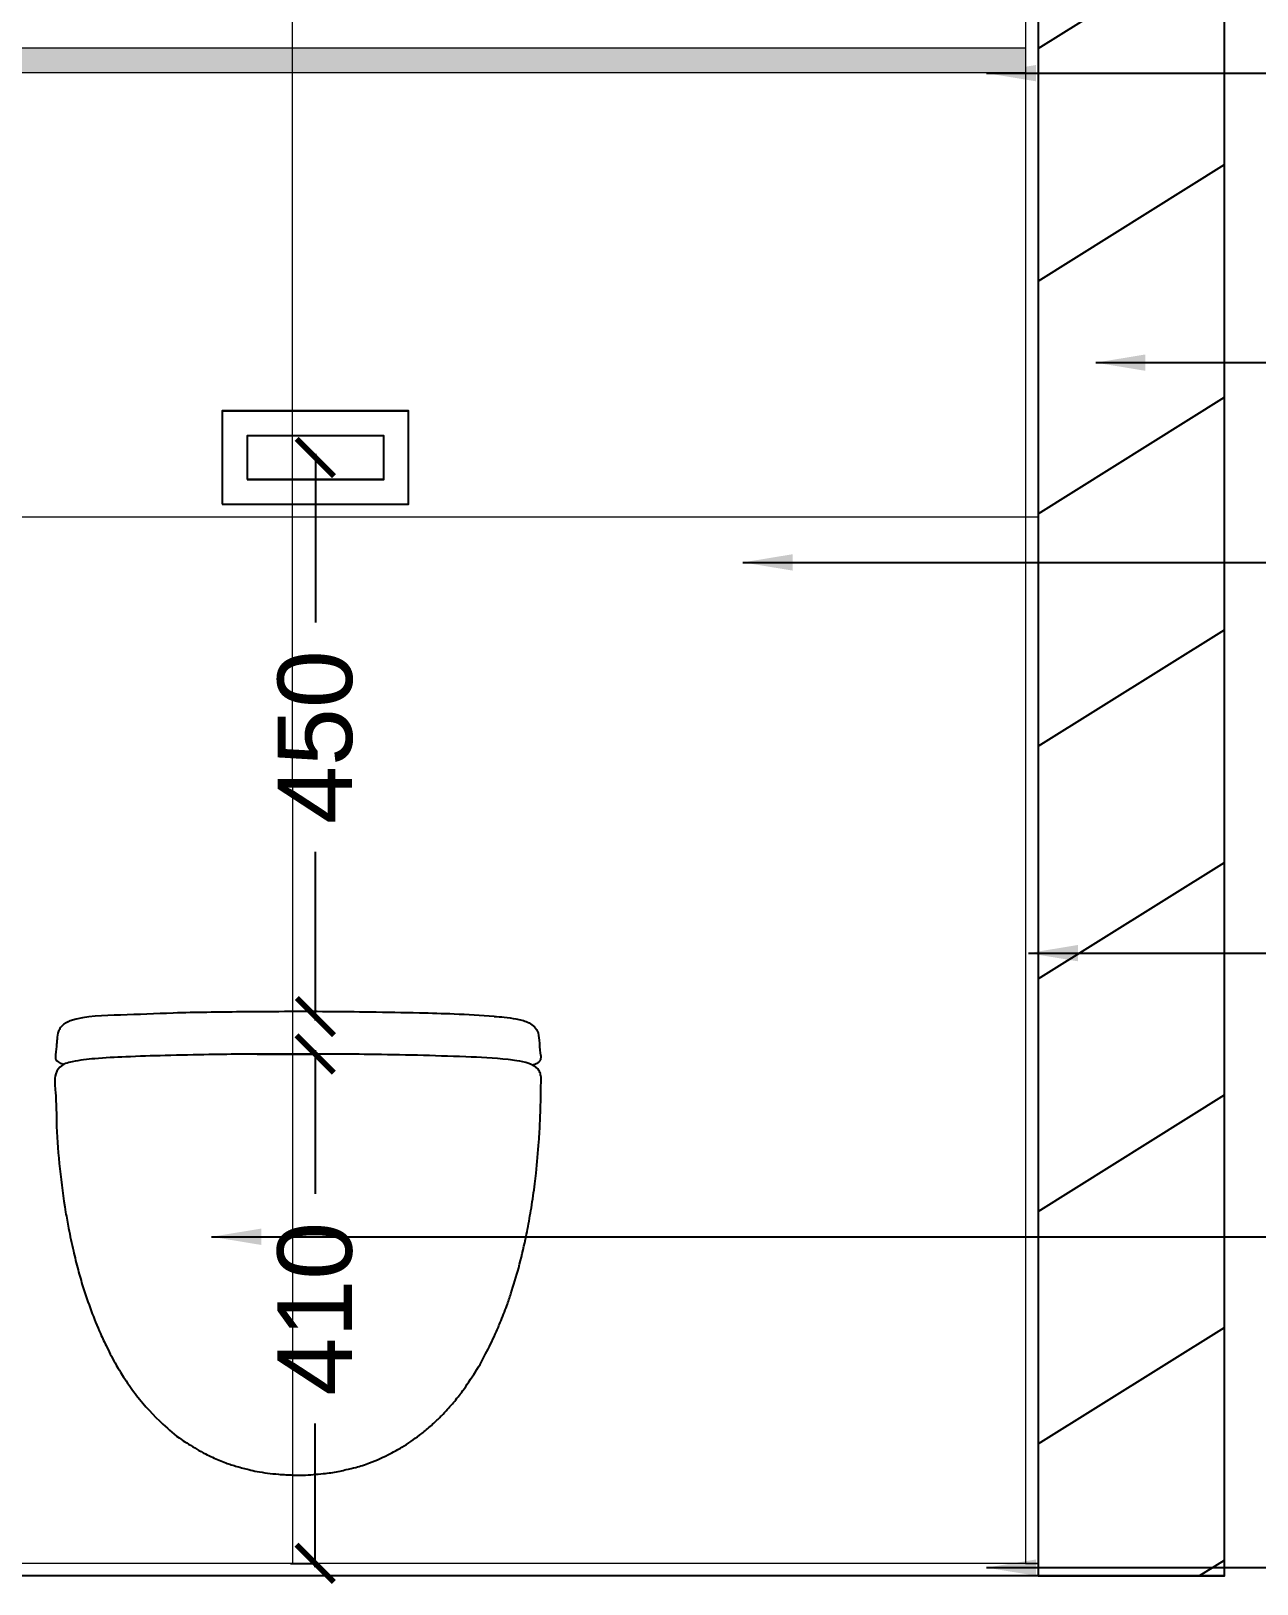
# Model space of a CAD drawing. Header units: millimetres. Extents: x 1464389 to 1998638, y -29162 to 256806.
# Drawn here: x 1953033 to 1954020, y 188017 to 189267 of the extents above; entities that cross this region are included whole.
import ezdxf

# ---------------------------------------------------------------- set-up
doc = ezdxf.new("R2010")
doc.units = ezdxf.units.MM
doc.header["$LTSCALE"] = 15
doc.header["$PDMODE"] = 35
doc.layers.get('0').update_dxf_attribs({"lineweight": 5})
for name, color, linetype in [('A_ele-4', 40, 'Continuous'), ('Layer 1', 7, 'Continuous'), ('NEW WALL', 5, 'Continuous')]:
    doc.layers.add(name, color=color, linetype=linetype)
for name, color, linetype, lineweight in [('dimension', 1, 'Continuous', 25), ('floor tiling line', 6, 'Continuous', 5), ('WALL TILE', 4, 'Continuous', 5)]:
    doc.layers.add(name, color=color, linetype=linetype, lineweight=lineweight)
doc.layers.add('Furnitures', color=7, linetype='Continuous', lineweight=25, true_color=0x753b00)
doc.styles.add('ARIAL', font='arial.ttf')
doc.dimstyles.new('SC-25', dxfattribs={"dimtxt": 60, "dimasz": 30, "dimexe": 0, "dimexo": 0, "dimgap": 25, "dimtad": 0, "dimdec": 0, "dimzin": 0, "dimdsep": 46, "dimtxsty": 'ARIAL', "dimblk": 'ARCHTICK', "dimcen": 0.09, "dimdle": 3, "dimclrd": 251, "dimclre": 251, "dimclrt": 1, "dimadec": 0, "dimazin": 0, "dimtfac": 1, "dimtdec": 0, "dimtofl": 0, "dimtmove": 0, "dimatfit": 2, "dimfxl": 100, "dimtolj": 1, "dimtzin": 0, "dimarcsym": 0})

# ---------------------------------------------------------------- blocks, each defined once
blk = doc.blocks.new('jnd')
at = {"layer": 'Furnitures'}
for points in [[(36344.98, -30287.67), (36341.87, -30287.5), (36339.18, -30287.42), (36335.33, -30287.35), (36332.07, -30287.31), (36325.28, -30287.33), (36320.02, -30287.42), (36315.93, -30287.57), (36312.02, -30288.03), (36311.86, -30288.09), (36311.26, -30288.55), (36311.1, -30288.83), (36310.99, -30289.44), (36310.94, -30290.01), (36310.87, -30290.87), (36310.88, -30290.97), (36311.16, -30291.26), (36311.5, -30291.41)], [(36344.98, -30287.67), (36345.77, -30287.74), (36346.68, -30287.87), (36347.59, -30288.13), (36348.03, -30288.4), (36348.33, -30288.79), (36348.49, -30289.53), (36348.57, -30290.53), (36348.6, -30290.98), (36348.55, -30291.11), (36348.37, -30291.29), (36348.11, -30291.43), (36348, -30291.47)], [(36348.63, -30292.4), (36348.55, -30292.04), (36348.37, -30291.76), (36347.68, -30291.34), (36346.74, -30291.13), (36346.08, -30291.04), (36342.77, -30290.82), (36335.28, -30290.63), (36328.96, -30290.6)]]:
    blk.add_spline(points, degree=3, dxfattribs=at)
blk.add_open_spline([(36328.96, -30290.6), (36328.96, -30290.6), (36325.19, -30290.61), (36322.61, -30290.65), (36319.47, -30290.71), (36316.56, -30290.81), (36314.12, -30290.92), (36312.43, -30291.12), (36311.17, -30291.45), (36310.73, -30292.48), (36310.95, -30294.04), (36310.91, -30296.44), (36311.19, -30299.56), (36311.53, -30302.2), (36311.91, -30304.32), (36312.23, -30305.82), (36312.6, -30307.34), (36313.05, -30308.9), (36313.63, -30310.56), (36314.25, -30312.13), (36314.92, -30313.53), (36315.53, -30314.71), (36316.3, -30315.96), (36317.44, -30317.56), (36318.91, -30319.16), (36320.32, -30320.37), (36321.46, -30321.09), (36322.25, -30321.57), (36323.23, -30322.04), (36324.04, -30322.39), (36324.99, -30322.69), (36325.81, -30322.9), (36326.6, -30323.09), (36327.37, -30323.19), (36328.31, -30323.3), (36329.29, -30323.35), (36330.27, -30323.36), (36331.1, -30323.29), (36332, -30323.21), (36332.79, -30323.09), (36333.57, -30322.9), (36334.34, -30322.73), (36335.51, -30322.35), (36336.7, -30321.8), (36338.01, -30321.09), (36338.99, -30320.39), (36339.82, -30319.76), (36340.37, -30319.23), (36340.87, -30318.77), (36341.33, -30318.26), (36341.86, -30317.67), (36342.38, -30317.03), (36343.09, -30316), (36343.75, -30315.01), (36344.45, -30313.7), (36344.99, -30312.62), (36345.51, -30311.36), (36345.93, -30310.31), (36346.41, -30308.89), (36346.93, -30307.17), (36347.33, -30305.49), (36347.64, -30303.93), (36347.9, -30302.5), (36348.11, -30301.04), (36348.3, -30299.33), (36348.45, -30297.7), (36348.55, -30296.06), (36348.6, -30294.71), (36348.62, -30293.67), (36348.63, -30292.82), (36348.63, -30292.49), (36348.63, -30292.4)], degree=3, knots=[2.343145, 2.343145, 2.343145, 2.343145, 5.911206, 8.320468, 11.726818, 14.793046, 17.215844, 18.974781, 20.031655, 20.819036, 22.047592, 24.730046, 28.02579, 31.425074, 32.702403, 34.503531, 36.016438, 37.402184, 39.373658, 41.2812, 42.454415, 44.024802, 45.276056, 46.864153, 49.89832, 51.773871, 52.419095, 53.936062, 54.556389, 55.66511, 56.583875, 57.544898, 58.19243, 59.02224, 59.874647, 61.037391, 61.968438, 62.791761, 63.536046, 64.692816, 65.185668, 65.935038, 67.056363, 68.855264, 69.877504, 71.528421, 72.463768, 72.989101, 73.817263, 74.494792, 75.063441, 76.182282, 76.98701, 78.817929, 79.737467, 81.439917, 82.428977, 83.841262, 84.825659, 86.9314, 89.223105, 90.003422, 91.685673, 93.593844, 94.427044, 96.864884, 98.493337, 99.358385, 100.917783, 101.614066, 101.897373, 101.897373, 101.897373, 101.897373], dxfattribs=at)
blk = doc.blocks.new('FLUSH')
at = {"layer": 'A_ele-4', "ltscale": 0.25}
for points in [[(1095031.9, -64558.9), (1095181.9, -64558.9), (1095181.9, -64483.9), (1095031.9, -64483.9)], [(1095051.9, -64538.9), (1095161.9, -64538.9), (1095161.9, -64503.9), (1095051.9, -64503.9)]]:
    blk.add_lwpolyline(points, close=True, dxfattribs=at)
blk = doc.blocks.new('_ArchTick')
at = {"color": 0, "linetype": 'ByBlock', "const_width": 0.15}
blk.add_lwpolyline([(-0.5, -0.5), (0.5, 0.5)], dxfattribs=at)
blk = doc.blocks.new('*D2886')
at = {"layer": 'Defpoints', "color": 0, "ltscale": 0.25, "transparency": 16777216}
for p in [(1953215.2, 188443.7), (1953261.8, 188443.7), (1953242, 188033.7)]:
    blk.add_point(p, dxfattribs=at)
at = {"layer": 'dimension', "color": 251, "lineweight": -2, "ltscale": 0.25, "transparency": 16777216}
for p, q in [((1953215.2, 188443.7), (1953261.8, 188443.7)), ((1953261.8, 188446.7), (1953261.8, 188331.1)), ((1953261.8, 188030.7), (1953261.8, 188146.3)), ((1953242, 188033.7), (1953261.8, 188033.7))]:
    blk.add_line(p, q, dxfattribs=at)
at = {"layer": 'dimension', "color": 251, "lineweight": -2, "ltscale": 0.25, "transparency": 16777216, "xscale": 30, "yscale": 30, "zscale": 30}
for p, rotation in [((1953261.8, 188443.7), 90), ((1953261.8, 188033.7), 270)]:
    blk.add_blockref('_ArchTick', p, dxfattribs=dict(at, rotation=rotation))
at = {"layer": 'dimension', "color": 1, "ltscale": 0.25, "transparency": 16777216, "insert": (1953261.8, 188238.7), "char_height": 60, "attachment_point": 5, "rotation": 90, "style": 'ARIAL'}
blk.add_mtext('\\A1;410', dxfattribs=at)
blk = doc.blocks.new('*D2887')
at = {"layer": 'Defpoints', "color": 0, "ltscale": 0.25, "transparency": 16777216}
for p in [(1953262, 188923.8), (1953262, 188923.8), (1953262, 188473.8)]:
    blk.add_point(p, dxfattribs=at)
at = {"layer": 'dimension', "color": 251, "lineweight": -2, "ltscale": 0.25, "transparency": 16777216}
for p, q in [((1953262, 188926.8), (1953262, 188791.1)), ((1953262, 188923.8), (1953262, 188923.8)), ((1953262, 188470.8), (1953262, 188606.4)), ((1953262, 188473.8), (1953262, 188473.8))]:
    blk.add_line(p, q, dxfattribs=at)
at = {"layer": 'dimension', "color": 251, "lineweight": -2, "ltscale": 0.25, "transparency": 16777216, "xscale": 30, "yscale": 30, "zscale": 30}
for p, rotation in [((1953262, 188923.8), 90), ((1953262, 188473.8), 270)]:
    blk.add_blockref('_ArchTick', p, dxfattribs=dict(at, rotation=rotation))
at = {"layer": 'dimension', "color": 1, "ltscale": 0.25, "transparency": 16777216, "insert": (1953262, 188698.8), "char_height": 60, "attachment_point": 5, "rotation": 90, "style": 'ARIAL'}
blk.add_mtext('\\A1;450', dxfattribs=at)

msp = doc.modelspace()

# ---------------------------------------------------------------- hatches: boundary and pattern name
at = {"ltscale": 0.25, "true_color": 0xffffff}
h = msp.add_hatch(color=7, dxfattribs=at)
h.dxf.hatch_style = 1
h.paths.add_polyline_path([(1953833.7, 189253.7), (1952653.2, 189253.7), (1952653.2, 189233.7), (1953833.7, 189233.7)])
at = {"layer": 'Layer 1', "ltscale": 0.25}
h = msp.add_hatch(dxfattribs=at)
h.set_pattern_fill('ANSI31', color=8, scale=50, angle=167)
h.set_pattern_definition([(212, (326004.61, 478122.75), (84.124683, -134.627635), [])])
h.paths.add_polyline_path([(1952643.2, 191738.2), (1952494.1, 191738.2), (1952494.1, 188023.7), (1952643.2, 188023.7)])
h.paths.add_polyline_path([(1953993.7, 191738.2), (1953843.7, 191738.2), (1953843.7, 191288.2), (1953843.7, 188023.7), (1953993.7, 188023.7)])

# ---------------------------------------------------------------- linework, layer by layer
at = {"color": 4, "ltscale": 0.25}
for p, q in [((1953243.8, 188033.7), (1953243.5, 191276.2)), ((1952643.2, 188876.2), (1953843.7, 188876.2))]:
    msp.add_line(p, q, dxfattribs=at)
at = {"ltscale": 0.25}
for p, q in [((1952653.2, 189253.7), (1953833.7, 189253.7)), ((1952653.2, 189233.7), (1953833.7, 189233.7))]:
    msp.add_line(p, q, dxfattribs=at)
at = {"color": 4, "ltscale": 0.25}
msp.add_lwpolyline([(1953833.7, 188033.7), (1953843.7, 188033.7), (1953843.7, 191276.2), (1953833.7, 191276.2)], close=True, dxfattribs=at)
at = {"layer": 'A_ele-4', "ltscale": 0.25}
for points in [[(1953187, 188886.3), (1953337, 188886.3), (1953337, 188961.3), (1953187, 188961.3)], [(1953187, 188886.3), (1953337, 188886.3), (1953337, 188961.3), (1953187, 188961.3)], [(1953207, 188906.3), (1953317, 188906.3), (1953317, 188941.3), (1953207, 188941.3)], [(1953207, 188906.3), (1953317, 188906.3), (1953317, 188941.3), (1953207, 188941.3)]]:
    msp.add_lwpolyline(points, close=True, dxfattribs=at)
at = {"layer": 'floor tiling line', "ltscale": 0.25}
msp.add_line((1953843.7, 188033.7), (1952643.2, 188033.7), dxfattribs=at)
at = {"layer": 'NEW WALL', "color": 5}
msp.add_line((1953993.7, 188023.7), (1952494.1, 188023.7), dxfattribs=at)
msp.add_lwpolyline([(1953843.7, 188023.7), (1953993.7, 188023.7), (1953993.7, 191738.2), (1953843.7, 191738.2)], close=True, dxfattribs=at)
at = {"layer": 'WALL TILE', "ltscale": 0.25}
msp.add_line((1952653.2, 189233.7), (1953833.7, 189233.7), dxfattribs=at)

# ---------------------------------------------------------------- block references
msp.add_blockref('FLUSH', (858155.1, 253445.1))
at = {"layer": 'Furnitures', "ltscale": 0.25, "xscale": 10.34977498599392, "yscale": 10.34977498599392, "zscale": 10.34977498599392}
msp.add_blockref('jnd', (1577243.5, 501944.6), dxfattribs=at)

# ---------------------------------------------------------------- dimensions: what is measured, and where the dimension line sits
at = {"layer": 'dimension', "ltscale": 0.25}
for base, p1, p2, picture, middle in [((1953262, 188923.8), (1953262, 188473.8), (1953262, 188923.8), '*D2887', (1953262, 188698.8)), ((1953261.8, 188443.7), (1953242, 188033.7), (1953215.2, 188443.7), '*D2886', (1953261.8, 188238.7))]:
    dim = msp.add_linear_dim(base=base, p1=p1, p2=p2, angle=90, dimstyle='SC-25', override={"dimfxl": 15}, dxfattribs=at)
    dim.commit()
    dim.dimension.update_dxf_attribs({"geometry": picture, "text_midpoint": middle})

# ---------------------------------------------------------------- leaders
at = {"ltscale": 0.25}
for points in [[(1953802.2, 189233.2), (1954304.6, 189233.2)], [(1953890.1, 189000.2), (1954286.4, 189000.2)], [(1953606.1, 188839.4), (1954286.4, 188839.4)], [(1953835.9, 188524.9), (1954303.1, 188524.9)], [(1953178.4, 188296.6), (1954304.6, 188296.6)], [(1953802.2, 188030.3), (1954304.6, 188030.3)]]:
    msp.add_leader(points, dimstyle='SC-25', override={"dimasz": 40, "dimfxl": 15}, dxfattribs=at)

doc.saveas('drawing.dxf')
